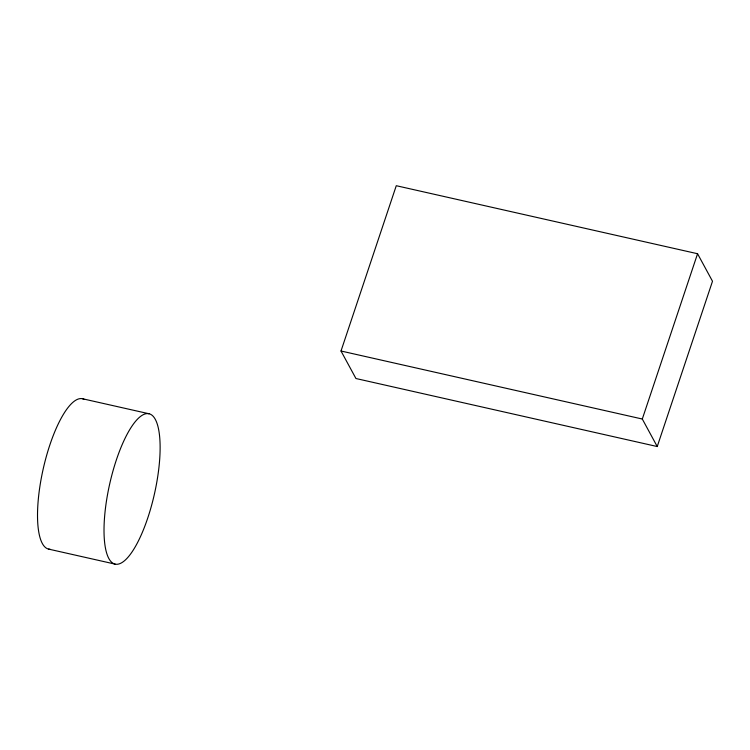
<?xml version="1.0" encoding="UTF-8"?>
<svg xmlns="http://www.w3.org/2000/svg" width="750" height="750" viewBox="0 0 750 750"><rect width="100%" height="100%" fill="white"/><g stroke="black" fill="none" stroke-linecap="round" stroke-linejoin="round"><path stroke-width="1.12" d="M341.006 351.009L396.272 185.709L697.566 253.734L712.5 281.25L657.234 446.541L355.941 378.516L341.006 351.009L642.3 419.025L657.234 446.541M642.3 419.025L697.566 253.734M82.538 398.756L149.053 413.766A77.062 22.922 -77.3 0 1 142.959 530.897A77.062 22.922 -77.3 0 1 104.231 522.159A77.062 22.922 -77.3 0 1 149.053 413.766M48.6 549.103L115.106 564.113M50.1 549.272A77.062 22.922 -77.3 0 1 43.209 468.881A77.062 22.922 -77.3 0 1 83.963 399.244"/></g></svg>
